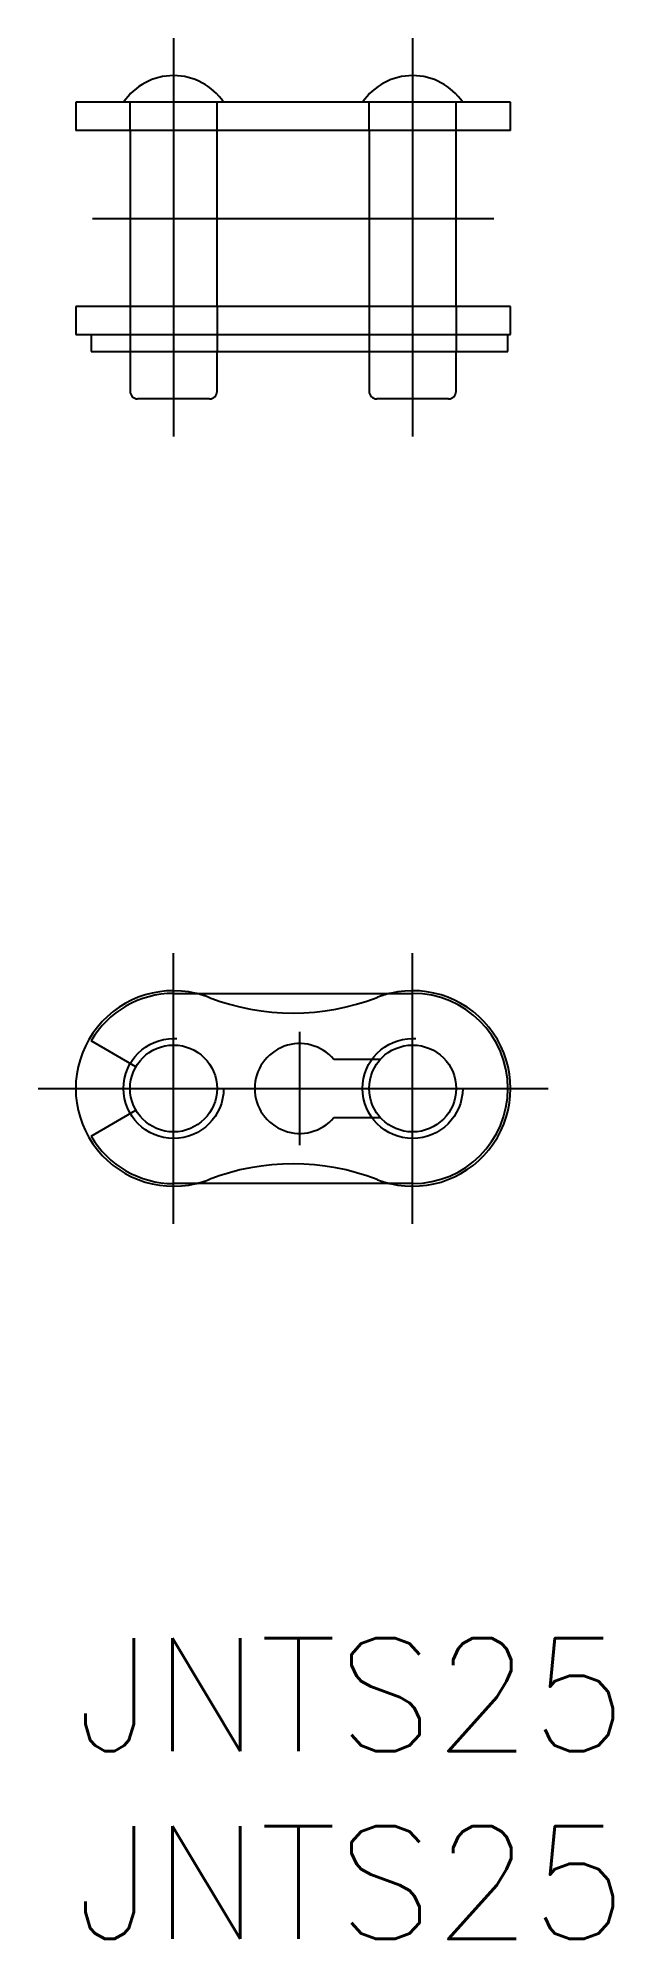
# Model space of a CAD drawing. Extents: x -1 to 14.3, y -8 to 42.6.
import ezdxf

# ---------------------------------------------------------------- set-up
doc = ezdxf.new("R2010")
doc.units = 0
doc.header["$LTSCALE"] = 0.5
doc.linetypes.add('CENTER', pattern=[50.8, 31.75, -6.35, 6.35, -6.35])
doc.linetypes.add('DASHED', pattern=[19.05, 12.7, -6.35])
for name, color, linetype in [('MSM_CENTER', 1, 'CENTER'), ('MSM_CONTINUOUS', 7, 'CONTINUOUS'), ('MSM_DASHED', 4, 'DASHED'), ('MSM_PART_NUMBER', 7, 'CONTINUOUS')]:
    doc.layers.add(name, color=color, linetype=linetype)
doc.styles.get("Standard").update_dxf_attribs({"font": 'txt.shx', "height": 1, "bigfont": 'bigfont.shx'})

# ---------------------------------------------------------------- blocks, each defined once
blk = doc.blocks.new('*U24')
at = {"layer": 'MSM_PART_NUMBER'}
blk.add_text('JNTS25', height=3, dxfattribs=at).set_placement((0, -3))
blk = doc.blocks.new('*U25')
at = {"layer": 'MSM_PART_NUMBER'}
blk.add_text('JNTS25', height=3, dxfattribs=at).set_placement((0, -8))

msp = doc.modelspace()

# ---------------------------------------------------------------- linework, layer by layer
at = {"layer": 'MSM_CENTER'}
for p, q in [((2.6, 42.569), (2.6, 31.969)), ((8.95, 42.569), (8.95, 31.969)), ((0.445, 37.769), (11.105, 37.769)), ((2.6, 11.025), (2.6, 18.225)), ((8.95, 11.025), (8.95, 18.225)), ((5.95, 13.118), (5.95, 16.132)), ((-1, 14.625), (12.55, 14.625))]:
    msp.add_line(p, q, dxfattribs=at)
at = {"layer": 'MSM_CONTINUOUS'}
for p, q in [((0, 40.859), (0, 40.109)), ((11.55, 40.859), (0, 40.859)), ((11.55, 40.109), (11.55, 40.859)), ((11.55, 40.109), (0, 40.109)), ((1.445, 40.109), (1.445, 35.429)), ((3.755, 35.429), (3.755, 40.109)), ((7.795, 40.109), (7.795, 35.429)), ((10.105, 35.429), (10.105, 40.109)), ((0, 35.429), (0, 34.679)), ((11.55, 35.429), (0, 35.429)), ((11.55, 34.679), (11.55, 35.429)), ((0, 34.679), (11.55, 34.679)), ((0.409, 34.679), (0.409, 34.229)), ((11.48, 34.229), (11.48, 34.679)), ((0.409, 34.229), (11.48, 34.229)), ((1.445, 34.229), (1.445, 33.169)), ((3.755, 33.169), (3.755, 34.229)), ((7.795, 34.229), (7.795, 33.169)), ((10.105, 33.169), (10.105, 34.229)), ((3.555, 32.969), (1.645, 32.969)), ((9.905, 32.969), (7.995, 32.969)), ((2.6, 17.155), (8.95, 17.155)), ((1.6, 15.202), (0.409, 15.89)), ((8.094, 15.4), (6.86, 15.4)), ((0.409, 13.36), (1.6, 14.047)), ((6.86, 13.85), (8.094, 13.85)), ((8.95, 12.095), (2.6, 12.095))]:
    msp.add_line(p, q, dxfattribs=at)
for centre in [(2.6, 14.625), (8.95, 14.625)]:
    msp.add_circle(centre, 1.155, dxfattribs=at)
for centre, radius, start, end in [((2.6, 39.969), 1.601, 33.8103, 146.1897), ((8.95, 39.969), 1.601, 33.8103, 146.1897), ((1.645, 33.169), 0.2, 180, 270), ((3.555, 33.169), 0.2, 270, 0), ((7.995, 33.169), 0.2, 180, 270), ((9.905, 33.169), 0.2, 270, 0), ((2.6, 14.625), 2.6, 76.6746, 283.3254), ((8.95, 14.625), 2.6, 256.6746, 103.3254), ((8.95, 14.625), 2.6, 256.6746, 103.3254), ((2.6, 14.625), 2.53, 90, 150), ((8.95, 14.625), 2.53, 270, 90), ((5.95, 14.625), 1.195, 40.4313, 319.5687), ((2.6, 14.625), 2.53, 210, 270)]:
    msp.add_arc(centre, radius, start, end, dxfattribs=at)
at = {"layer": 'MSM_DASHED'}
for p, q in [((1.445, 40.109), (1.445, 40.859)), ((3.755, 40.109), (3.755, 40.859)), ((7.795, 40.109), (7.795, 40.859)), ((10.105, 40.109), (10.105, 40.859)), ((1.445, 35.429), (1.445, 34.229)), ((3.755, 35.429), (3.755, 34.229)), ((7.795, 35.429), (7.795, 34.229)), ((10.105, 35.429), (10.105, 34.229))]:
    msp.add_line(p, q, dxfattribs=at)
for centre in [(2.6, 14.625), (8.95, 14.625)]:
    msp.add_circle(centre, 1.33, dxfattribs=at)
for centre, radius, start, end in [((2.6, 14.625), 2.6, 68.7751, 76.6746), ((5.775, 22.8), 6.17, 248.7751, 291.2249), ((8.95, 14.625), 2.6, 103.3254, 111.2249), ((2.6, 14.625), 2.6, 283.3254, 291.2249), ((5.775, 6.45), 6.17, 68.7751, 111.2249), ((8.95, 14.625), 2.6, 248.7751, 256.6746)]:
    msp.add_arc(centre, radius, start, end, dxfattribs=at)

# ---------------------------------------------------------------- block references
at = {"layer": 'MSM_CONTINUOUS'}
for name in ['*U24', '*U25']:
    msp.add_blockref(name, (0, 0), dxfattribs=at)

doc.saveas('drawing.dxf')
